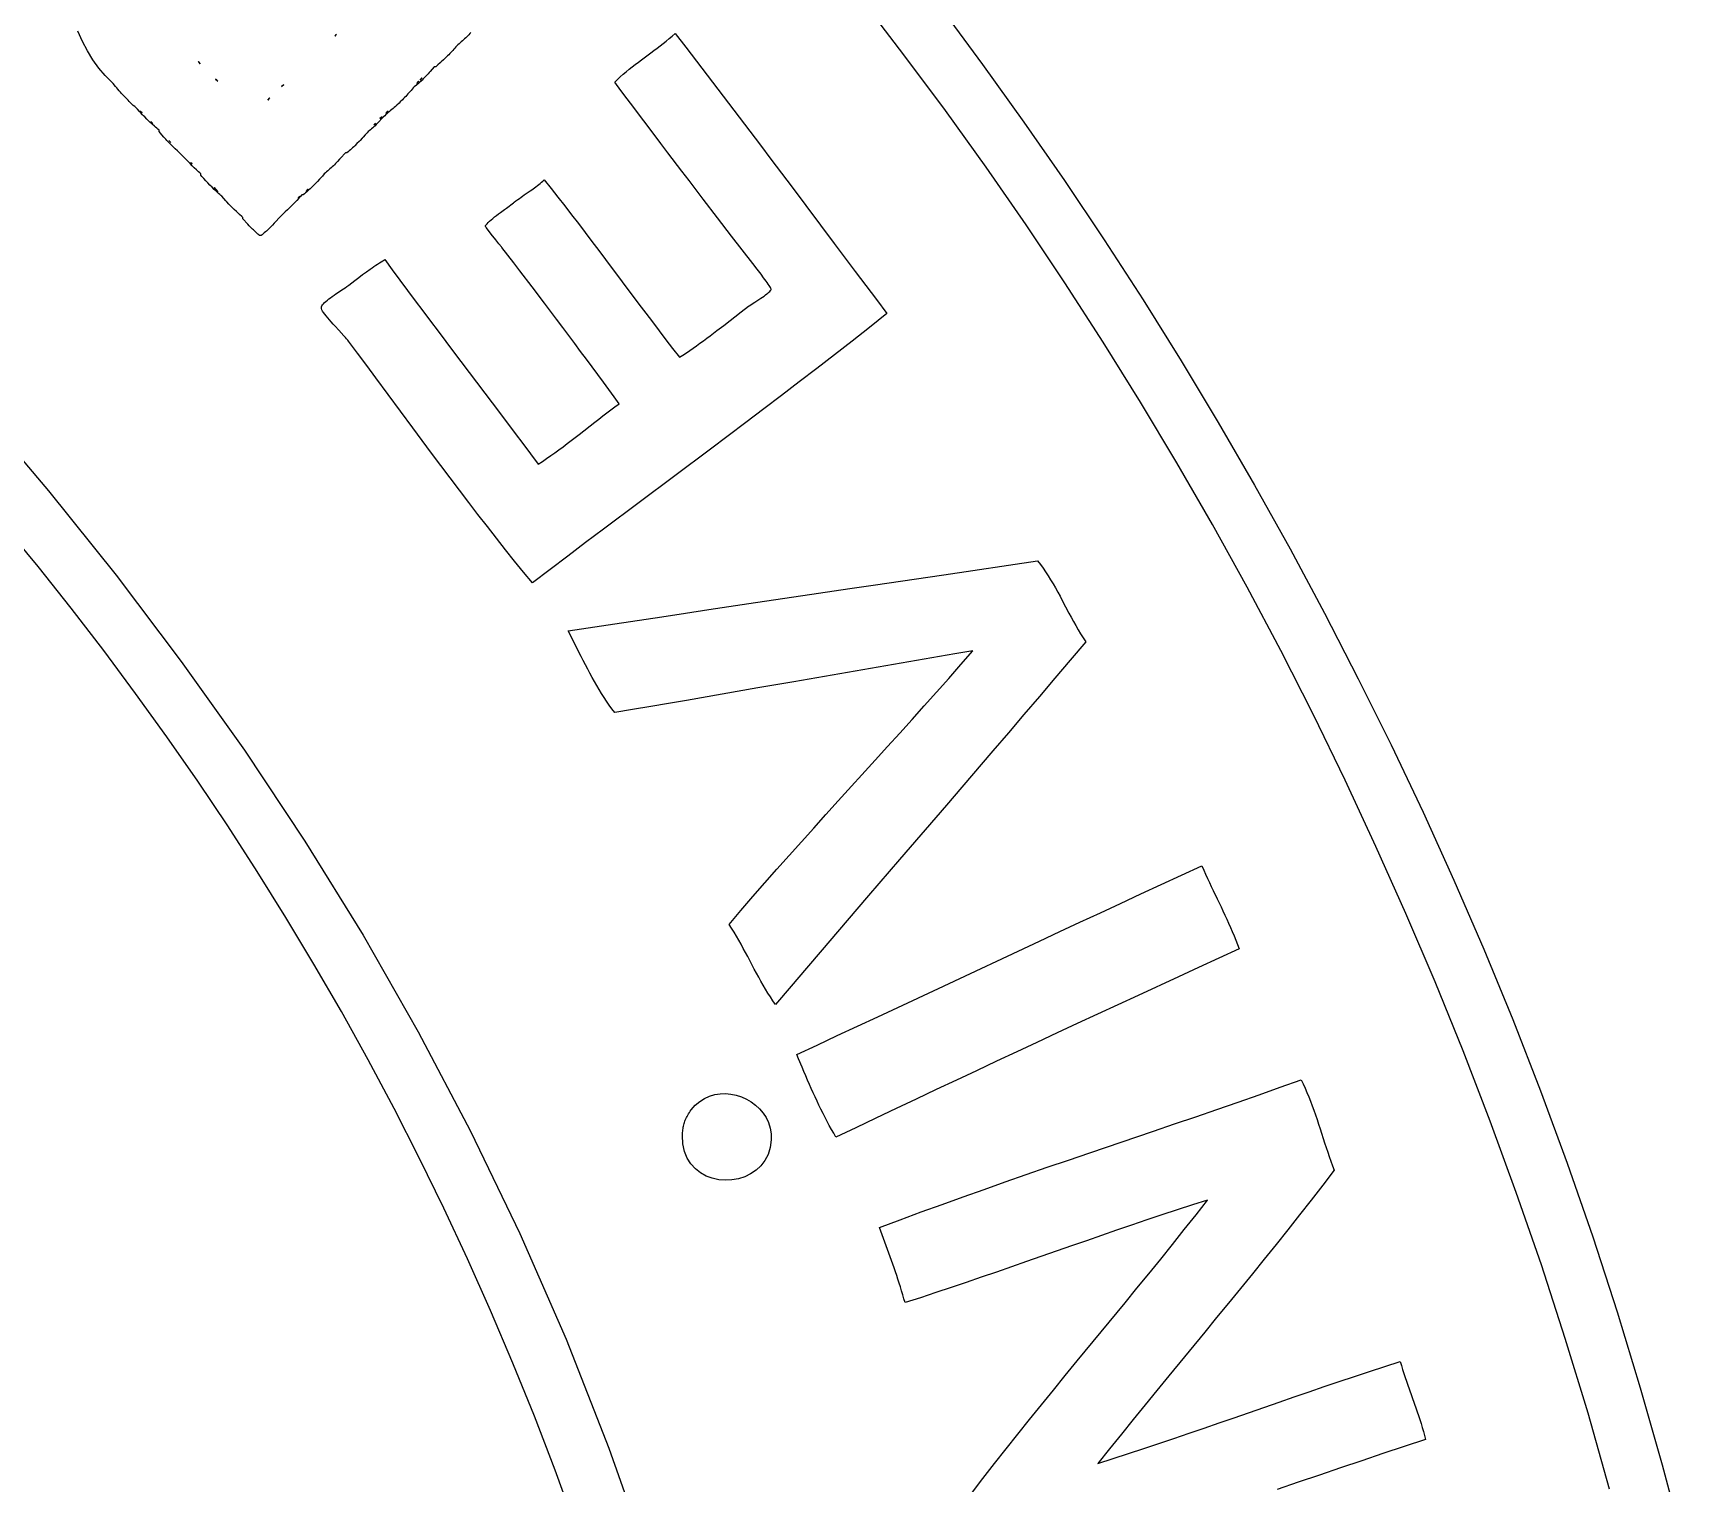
# Model space of a CAD drawing. Header units: metres. Extents: x -185 to 1201, y -340 to 309.
# Drawn here: x 897.29 to 907.18, y 73.87 to 82.57 of the extents above; entities that cross this region are included whole.
import ezdxf

# ---------------------------------------------------------------- set-up
doc = ezdxf.new("R2010")
doc.units = ezdxf.units.M

msp = doc.modelspace()

# ---------------------------------------------------------------- linework, layer by layer
for p, q in [((902.507, 82.4361), (902.254, 82.7663)), ((902.725, 82.7182), (902.978, 82.3777)), ((897.583, 82.516), (897.556, 82.577)), ((897.613, 82.4583), (897.583, 82.516)), ((899.096, 82.5477), (899.105, 82.558)), ((899.1, 82.5529), (899.096, 82.5477)), ((899.105, 82.558), (899.1, 82.5529)), ((899.815, 82.4756), (899.809, 82.4688)), ((899.821, 82.4826), (899.815, 82.4756)), ((899.827, 82.4897), (899.821, 82.4826)), ((899.834, 82.4954), (899.827, 82.4897)), ((899.841, 82.5012), (899.834, 82.4954)), ((899.854, 82.513), (899.841, 82.5012)), ((899.861, 82.5189), (899.854, 82.513)), ((899.874, 82.531), (899.861, 82.5189)), ((899.881, 82.5371), (899.874, 82.531)), ((899.887, 82.5433), (899.881, 82.5371)), ((899.893, 82.5495), (899.887, 82.5433)), ((899.9, 82.5558), (899.893, 82.5495)), ((899.906, 82.5621), (899.9, 82.5558)), ((899.912, 82.5686), (899.906, 82.5621)), ((901.027, 82.4742), (901.045, 82.4884)), ((901.045, 82.4884), (901.064, 82.5028)), ((901.064, 82.5028), (901.082, 82.5174)), ((901.082, 82.5174), (901.1, 82.5324)), ((901.1, 82.5324), (901.118, 82.5477)), ((901.118, 82.5477), (901.135, 82.5634)), ((901.135, 82.5634), (901.2, 82.4803)), ((901.2, 82.4803), (901.264, 82.3971)), ((897.646, 82.4045), (897.613, 82.4583)), ((897.682, 82.3551), (897.646, 82.4045)), ((898.283, 82.3884), (898.276, 82.3951)), ((898.276, 82.3951), (898.289, 82.3817)), ((898.289, 82.3817), (898.283, 82.3884)), ((899.727, 82.3866), (899.714, 82.3748)), ((899.734, 82.3925), (899.727, 82.3866)), ((899.747, 82.4045), (899.734, 82.3925)), ((899.76, 82.4168), (899.747, 82.4045)), ((899.772, 82.4294), (899.76, 82.4168)), ((899.779, 82.4357), (899.772, 82.4294)), ((899.785, 82.4422), (899.779, 82.4357)), ((899.797, 82.4553), (899.785, 82.4422)), ((899.803, 82.462), (899.797, 82.4553)), ((899.809, 82.4688), (899.803, 82.462)), ((900.878, 82.3628), (900.896, 82.377)), ((900.896, 82.377), (900.915, 82.3909)), ((900.915, 82.3909), (900.933, 82.4048)), ((900.933, 82.4048), (900.99, 82.4463)), ((900.99, 82.4463), (901.008, 82.4602)), ((901.008, 82.4602), (901.027, 82.4742)), ((901.264, 82.3971), (901.328, 82.3136)), ((902.756, 82.1013), (902.507, 82.4361)), ((902.978, 82.3777), (903.226, 82.0324)), ((897.72, 82.3108), (897.682, 82.3551)), ((897.76, 82.272), (897.72, 82.3108)), ((898.388, 82.2833), (898.381, 82.2894)), ((898.381, 82.2894), (898.394, 82.2771)), ((898.394, 82.2771), (898.388, 82.2833)), ((899.588, 82.2642), (899.6, 82.2774)), ((899.6, 82.2774), (899.594, 82.2708)), ((899.613, 82.2781), (899.606, 82.2721)), ((899.607, 82.284), (899.619, 82.2968)), ((899.613, 82.2904), (899.607, 82.284)), ((899.619, 82.2968), (899.613, 82.2904)), ((899.619, 82.2842), (899.613, 82.2781)), ((899.625, 82.2904), (899.619, 82.2842)), ((899.632, 82.2966), (899.625, 82.2904)), ((899.638, 82.3029), (899.632, 82.2966)), ((899.644, 82.3093), (899.638, 82.3029)), ((899.65, 82.3157), (899.644, 82.3093)), ((899.656, 82.3223), (899.65, 82.3157)), ((899.662, 82.3289), (899.656, 82.3223)), ((899.668, 82.3355), (899.662, 82.3289)), ((899.68, 82.3492), (899.668, 82.3355)), ((899.691, 82.3632), (899.68, 82.3492)), ((899.701, 82.3632), (899.691, 82.3632)), ((899.714, 82.3748), (899.701, 82.3632)), ((900.774, 82.2722), (900.79, 82.2882)), ((900.79, 82.2882), (900.807, 82.3038)), ((900.807, 82.3038), (900.824, 82.319)), ((900.824, 82.319), (900.842, 82.3339)), ((900.842, 82.3339), (900.86, 82.3484)), ((900.86, 82.3484), (900.878, 82.3628)), ((901.328, 82.3136), (901.392, 82.23)), ((897.767, 82.2634), (897.76, 82.272)), ((897.782, 82.246), (897.767, 82.2634)), ((897.789, 82.2374), (897.782, 82.246)), ((897.796, 82.2288), (897.789, 82.2374)), ((897.803, 82.2203), (897.796, 82.2288)), ((897.811, 82.2119), (897.803, 82.2203)), ((897.818, 82.2035), (897.811, 82.2119)), ((897.826, 82.1952), (897.818, 82.2035)), ((897.841, 82.1789), (897.826, 82.1952)), ((897.849, 82.1709), (897.841, 82.1789)), ((898.695, 82.1644), (898.707, 82.1777)), ((898.707, 82.1777), (898.701, 82.1711)), ((898.777, 82.2457), (898.791, 82.2573)), ((898.784, 82.2515), (898.777, 82.2457)), ((898.791, 82.2573), (898.784, 82.2515)), ((899.514, 82.1796), (899.508, 82.1727)), ((899.521, 82.1865), (899.514, 82.1796)), ((899.534, 82.2005), (899.521, 82.1865)), ((899.54, 82.2076), (899.534, 82.2005)), ((899.553, 82.222), (899.54, 82.2076)), ((899.559, 82.2294), (899.553, 82.222)), ((899.565, 82.2368), (899.559, 82.2294)), ((899.572, 82.2426), (899.565, 82.2368)), ((899.586, 82.2542), (899.572, 82.2426)), ((899.599, 82.2661), (899.586, 82.2542)), ((899.594, 82.2708), (899.588, 82.2642)), ((899.606, 82.2721), (899.599, 82.2661)), ((900.811, 82.2222), (900.774, 82.2722)), ((900.849, 82.1711), (900.811, 82.2222)), ((901.392, 82.23), (901.456, 82.1462)), ((897.857, 82.163), (897.849, 82.1709)), ((897.864, 82.1551), (897.857, 82.163)), ((897.872, 82.1474), (897.864, 82.1551)), ((897.88, 82.1397), (897.872, 82.1474)), ((897.888, 82.1322), (897.88, 82.1397)), ((897.897, 82.1248), (897.888, 82.1322)), ((897.905, 82.1175), (897.897, 82.1248)), ((897.913, 82.1104), (897.905, 82.1175)), ((897.925, 82.0963), (897.913, 82.1104)), ((897.932, 82.0894), (897.925, 82.0963)), ((897.934, 82.0927), (897.927, 82.0987)), ((897.927, 82.0987), (897.941, 82.0867)), ((897.944, 82.076), (897.932, 82.0894)), ((897.941, 82.0867), (897.934, 82.0927)), ((898.701, 82.1711), (898.695, 82.1644)), ((899.401, 82.0852), (899.415, 82.0979)), ((899.408, 82.0916), (899.401, 82.0852)), ((899.409, 82.0832), (899.402, 82.0768)), ((899.415, 82.0979), (899.408, 82.0916)), ((899.416, 82.0894), (899.409, 82.0832)), ((899.423, 82.0955), (899.416, 82.0894)), ((899.43, 82.1013), (899.423, 82.0955)), ((899.438, 82.1076), (899.43, 82.1013)), ((899.445, 82.1138), (899.438, 82.1076)), ((899.452, 82.1202), (899.445, 82.1138)), ((899.46, 82.1265), (899.452, 82.1202)), ((899.467, 82.1329), (899.46, 82.1265)), ((899.481, 82.146), (899.467, 82.1329)), ((899.488, 82.1526), (899.481, 82.146)), ((899.501, 82.166), (899.488, 82.1526)), ((899.508, 82.1727), (899.501, 82.166)), ((900.888, 82.1191), (900.849, 82.1711)), ((900.927, 82.0663), (900.888, 82.1191)), ((901.456, 82.1462), (901.52, 82.0623)), ((903, 81.7617), (902.756, 82.1013)), ((897.95, 82.0694), (897.944, 82.076)), ((897.957, 82.0629), (897.95, 82.0694)), ((897.969, 82.05), (897.957, 82.0629)), ((897.976, 82.0437), (897.969, 82.05)), ((897.988, 82.0313), (897.976, 82.0437)), ((898.001, 82.0192), (897.988, 82.0313)), ((898, 82.0301), (897.994, 82.0365)), ((897.994, 82.0365), (898.006, 82.0236)), ((898.006, 82.0236), (898, 82.0301)), ((898.015, 82.0072), (898.001, 82.0192)), ((898.022, 82.0014), (898.015, 82.0072)), ((898.029, 81.9955), (898.022, 82.0014)), ((898.035, 81.9897), (898.029, 81.9955)), ((898.043, 81.9839), (898.035, 81.9897)), ((898.043, 81.9749), (898.043, 81.9839)), ((899.302, 81.9803), (899.295, 81.9749)), ((899.309, 81.986), (899.302, 81.9803)), ((899.316, 81.9919), (899.309, 81.986)), ((899.323, 81.9979), (899.316, 81.9919)), ((899.33, 82.0042), (899.323, 81.9979)), ((899.33, 82.0151), (899.339, 82.0255)), ((899.333, 82.0186), (899.33, 82.0151)), ((899.337, 82.0105), (899.33, 82.0042)), ((899.339, 82.0255), (899.333, 82.0186)), ((899.343, 82.017), (899.337, 82.0105)), ((899.356, 82.0303), (899.343, 82.017)), ((899.382, 82.0571), (899.356, 82.0303)), ((899.366, 82.0527), (899.38, 82.0659)), ((899.373, 82.0593), (899.366, 82.0527)), ((899.38, 82.0659), (899.373, 82.0593)), ((899.388, 82.0638), (899.382, 82.0571)), ((899.395, 82.0704), (899.388, 82.0638)), ((899.402, 82.0768), (899.395, 82.0704)), ((900.968, 82.0128), (900.927, 82.0663)), ((901.05, 81.9039), (900.968, 82.0128)), ((901.52, 82.0623), (901.583, 81.9783)), ((903.226, 82.0324), (903.469, 81.6822)), ((898.06, 81.9552), (898.043, 81.9749)), ((898.072, 81.9421), (898.06, 81.9552)), ((898.084, 81.9291), (898.072, 81.9421)), ((898.09, 81.9226), (898.084, 81.9291)), ((898.102, 81.9097), (898.09, 81.9226)), ((898.107, 81.9153), (898.101, 81.9216)), ((898.101, 81.9216), (898.114, 81.909)), ((898.114, 81.897), (898.102, 81.9097)), ((898.114, 81.909), (898.107, 81.9153)), ((898.121, 81.8907), (898.114, 81.897)), ((898.133, 81.8783), (898.121, 81.8907)), ((899.209, 81.8844), (899.202, 81.8783)), ((899.216, 81.8907), (899.209, 81.8844)), ((899.228, 81.9033), (899.216, 81.8907)), ((899.241, 81.9161), (899.228, 81.9033)), ((899.247, 81.9226), (899.241, 81.9161)), ((899.259, 81.9356), (899.247, 81.9226)), ((899.265, 81.9421), (899.259, 81.9356)), ((899.277, 81.9552), (899.265, 81.9421)), ((899.289, 81.9683), (899.277, 81.9552)), ((899.295, 81.9749), (899.289, 81.9683)), ((901.092, 81.8487), (901.05, 81.9039)), ((901.583, 81.9783), (901.647, 81.8943)), ((901.647, 81.8943), (901.71, 81.8101)), ((898.14, 81.8721), (898.133, 81.8783)), ((898.153, 81.8601), (898.14, 81.8721)), ((898.159, 81.8542), (898.153, 81.8601)), ((898.166, 81.8484), (898.159, 81.8542)), ((898.203, 81.8091), (898.166, 81.8484)), ((898.216, 81.7961), (898.203, 81.8091)), ((898.228, 81.7832), (898.216, 81.7961)), ((898.241, 81.7705), (898.228, 81.7832)), ((898.233, 81.7878), (898.23, 81.7908)), ((898.23, 81.7908), (898.24, 81.7813)), ((898.24, 81.7813), (898.233, 81.7878)), ((899.1, 81.7832), (899.093, 81.7769)), ((899.112, 81.7961), (899.1, 81.7832)), ((899.124, 81.8091), (899.112, 81.7961)), ((899.136, 81.8222), (899.124, 81.8091)), ((899.154, 81.8419), (899.136, 81.8222)), ((899.159, 81.8484), (899.154, 81.8419)), ((899.168, 81.8484), (899.159, 81.8484)), ((899.175, 81.8542), (899.168, 81.8484)), ((899.182, 81.8601), (899.175, 81.8542)), ((899.189, 81.8661), (899.182, 81.8601)), ((899.196, 81.8721), (899.189, 81.8661)), ((899.202, 81.8783), (899.196, 81.8721)), ((901.176, 81.7375), (901.092, 81.8487)), ((901.71, 81.8101), (901.773, 81.7259)), ((898.253, 81.758), (898.241, 81.7705)), ((898.266, 81.7457), (898.253, 81.758)), ((898.273, 81.7397), (898.266, 81.7457)), ((898.279, 81.7337), (898.273, 81.7397)), ((898.286, 81.7278), (898.279, 81.7337)), ((898.292, 81.722), (898.286, 81.7278)), ((898.292, 81.7137), (898.292, 81.722)), ((898.298, 81.7071), (898.292, 81.7137)), ((898.31, 81.6938), (898.298, 81.7071)), ((898.322, 81.6805), (898.31, 81.6938)), ((899.004, 81.6893), (898.992, 81.6762)), ((899.01, 81.6958), (899.004, 81.6893)), ((899.022, 81.7089), (899.01, 81.6958)), ((899.033, 81.722), (899.022, 81.7089)), ((899.04, 81.7278), (899.033, 81.722)), ((899.047, 81.7337), (899.04, 81.7278)), ((899.054, 81.7397), (899.047, 81.7337)), ((899.061, 81.7457), (899.054, 81.7397)), ((899.067, 81.7518), (899.061, 81.7457)), ((899.074, 81.758), (899.067, 81.7518)), ((899.08, 81.7642), (899.074, 81.758)), ((899.087, 81.7705), (899.08, 81.7642)), ((899.093, 81.7769), (899.087, 81.7705)), ((900.342, 81.6789), (900.35, 81.6866)), ((900.35, 81.6866), (900.392, 81.6346)), ((901.219, 81.6817), (901.176, 81.7375)), ((901.773, 81.7259), (901.836, 81.6416)), ((903.239, 81.4173), (903, 81.7617)), ((898.334, 81.6674), (898.322, 81.6805)), ((898.347, 81.6544), (898.334, 81.6674)), ((898.36, 81.6416), (898.347, 81.6544)), ((898.373, 81.629), (898.36, 81.6416)), ((898.377, 81.6345), (898.373, 81.6393)), ((898.373, 81.6393), (898.383, 81.6279)), ((898.386, 81.6167), (898.373, 81.629)), ((898.383, 81.6279), (898.377, 81.6345)), ((898.389, 81.6214), (898.383, 81.6279)), ((898.383, 81.6279), (898.395, 81.6147)), ((898.392, 81.6106), (898.386, 81.6167)), ((898.395, 81.6147), (898.389, 81.6214)), ((898.399, 81.6047), (898.392, 81.6106)), ((898.406, 81.5988), (898.399, 81.6047)), ((898.412, 81.593), (898.406, 81.5988)), ((898.419, 81.5873), (898.412, 81.593)), ((898.43, 81.574), (898.419, 81.5873)), ((898.877, 81.5784), (898.891, 81.5899)), ((898.892, 81.5891), (898.881, 81.5761)), ((898.891, 81.5899), (898.884, 81.5842)), ((898.898, 81.5956), (898.892, 81.5891)), ((898.907, 81.5956), (898.898, 81.5956)), ((898.914, 81.6014), (898.907, 81.5956)), ((898.921, 81.6073), (898.914, 81.6014)), ((898.927, 81.6132), (898.921, 81.6073)), ((898.924, 81.6165), (898.936, 81.6301)), ((898.93, 81.6233), (898.924, 81.6165)), ((898.934, 81.6193), (898.927, 81.6132)), ((898.936, 81.6301), (898.93, 81.6233)), ((898.941, 81.6254), (898.934, 81.6193)), ((898.948, 81.6316), (898.941, 81.6254)), ((898.961, 81.6441), (898.948, 81.6316)), ((898.973, 81.6568), (898.961, 81.6441)), ((898.98, 81.6633), (898.973, 81.6568)), ((898.992, 81.6762), (898.98, 81.6633)), ((900.212, 81.5823), (900.221, 81.5891)), ((900.221, 81.5891), (900.231, 81.5956)), ((900.231, 81.5956), (900.267, 81.6204)), ((900.267, 81.6204), (900.276, 81.6265)), ((900.276, 81.6265), (900.285, 81.6325)), ((900.285, 81.6325), (900.293, 81.6386)), ((900.293, 81.6386), (900.301, 81.6448)), ((900.301, 81.6448), (900.31, 81.6512)), ((900.31, 81.6512), (900.318, 81.6578)), ((900.318, 81.6578), (900.326, 81.6645)), ((900.326, 81.6645), (900.334, 81.6716)), ((900.334, 81.6716), (900.342, 81.6789)), ((900.392, 81.6346), (900.433, 81.5822)), ((901.304, 81.57), (901.219, 81.6817)), ((901.836, 81.6416), (902.089, 81.3045)), ((903.469, 81.6822), (903.707, 81.327)), ((898.442, 81.5607), (898.43, 81.574)), ((898.449, 81.5541), (898.442, 81.5607)), ((898.461, 81.541), (898.449, 81.5541)), ((898.473, 81.528), (898.461, 81.541)), ((898.486, 81.5152), (898.473, 81.528)), ((898.493, 81.5088), (898.486, 81.5152)), ((898.506, 81.4964), (898.493, 81.5088)), ((898.512, 81.4902), (898.506, 81.4964)), ((898.519, 81.4842), (898.512, 81.4902)), ((898.799, 81.494), (898.786, 81.4816)), ((898.812, 81.5065), (898.799, 81.494)), ((898.825, 81.519), (898.812, 81.5065)), ((898.838, 81.5315), (898.825, 81.519)), ((898.851, 81.5441), (898.838, 81.5315)), ((898.857, 81.5505), (898.851, 81.5441)), ((898.869, 81.5632), (898.857, 81.5505)), ((898.881, 81.5761), (898.869, 81.5632)), ((898.884, 81.5842), (898.877, 81.5784)), ((900.076, 81.4819), (900.089, 81.4911)), ((900.089, 81.4911), (900.112, 81.509)), ((900.112, 81.509), (900.124, 81.5173)), ((900.124, 81.5173), (900.166, 81.5486)), ((900.166, 81.5486), (900.171, 81.5519)), ((900.171, 81.5519), (900.181, 81.5601)), ((900.181, 81.5601), (900.192, 81.5678)), ((900.192, 81.5678), (900.202, 81.5752)), ((900.202, 81.5752), (900.212, 81.5823)), ((900.433, 81.5822), (900.474, 81.5295)), ((900.474, 81.5295), (900.515, 81.4766)), ((901.39, 81.459), (901.304, 81.57)), ((898.525, 81.4782), (898.519, 81.4842)), ((898.539, 81.4666), (898.525, 81.4782)), ((898.545, 81.4609), (898.539, 81.4666)), ((898.545, 81.4518), (898.545, 81.4609)), ((898.574, 81.4207), (898.545, 81.4518)), ((898.583, 81.4106), (898.574, 81.4207)), ((898.593, 81.4007), (898.583, 81.4106)), ((898.603, 81.3908), (898.593, 81.4007)), ((898.608, 81.3858), (898.603, 81.3908)), ((898.698, 81.3908), (898.692, 81.385)), ((898.71, 81.4025), (898.698, 81.3908)), ((898.716, 81.4085), (898.71, 81.4025)), ((898.722, 81.4144), (898.716, 81.4085)), ((898.733, 81.4265), (898.722, 81.4144)), ((898.745, 81.4386), (898.733, 81.4265)), ((898.761, 81.4569), (898.745, 81.4386)), ((898.772, 81.4691), (898.761, 81.4569)), ((898.786, 81.4816), (898.772, 81.4691)), ((899.998, 81.4074), (899.999, 81.4116)), ((899.998, 81.4064), (899.998, 81.4074)), ((900, 81.404), (899.998, 81.4064)), ((899.999, 81.4116), (900.003, 81.4168)), ((900.003, 81.4004), (900, 81.404)), ((900.003, 81.4168), (900.008, 81.423)), ((900.01, 81.3901), (900.003, 81.4004)), ((900.008, 81.423), (900.014, 81.43)), ((900.033, 81.3608), (900.01, 81.3901)), ((900.014, 81.43), (900.022, 81.4376)), ((900.022, 81.4376), (900.032, 81.4458)), ((900.032, 81.4458), (900.042, 81.4545)), ((900.042, 81.4545), (900.053, 81.4635)), ((900.053, 81.4635), (900.065, 81.4727)), ((900.065, 81.4727), (900.076, 81.4819)), ((900.515, 81.4766), (900.556, 81.4235)), ((900.556, 81.4235), (900.597, 81.3703)), ((901.474, 81.3495), (901.39, 81.459)), ((903.472, 81.068), (903.239, 81.4173)), ((898.618, 81.376), (898.608, 81.3858)), ((898.629, 81.3663), (898.618, 81.376)), ((898.634, 81.3615), (898.629, 81.3663)), ((898.64, 81.3566), (898.634, 81.3615)), ((898.645, 81.3517), (898.64, 81.3566)), ((898.654, 81.3517), (898.645, 81.3517)), ((898.66, 81.3571), (898.654, 81.3517)), ((898.667, 81.3625), (898.66, 81.3571)), ((898.673, 81.368), (898.667, 81.3625)), ((898.68, 81.3736), (898.673, 81.368)), ((898.686, 81.3793), (898.68, 81.3736)), ((898.692, 81.385), (898.686, 81.3793)), ((900.06, 81.3268), (900.033, 81.3608)), ((900.079, 81.3032), (900.06, 81.3268)), ((900.094, 81.2852), (900.079, 81.3032)), ((900.597, 81.3703), (900.637, 81.3168)), ((900.637, 81.3168), (900.678, 81.2633)), ((901.602, 81.1838), (901.474, 81.3495)), ((902.089, 81.3045), (902.215, 81.1362)), ((903.707, 81.327), (903.94, 80.9668)), ((899.363, 81.1882), (899.374, 81.1951)), ((899.374, 81.1951), (899.384, 81.2017)), ((899.384, 81.2017), (899.395, 81.208)), ((899.395, 81.208), (899.44, 81.1463)), ((900.097, 81.281), (900.094, 81.2852)), ((900.169, 81.188), (900.097, 81.281)), ((900.678, 81.2633), (900.718, 81.2097)), ((900.718, 81.2097), (900.918, 80.9412)), ((899.216, 81.0827), (899.239, 81.1005)), ((899.239, 81.1005), (899.262, 81.1179)), ((899.262, 81.1179), (899.285, 81.1347)), ((899.285, 81.1347), (899.307, 81.1509)), ((899.307, 81.1509), (899.319, 81.1588)), ((899.319, 81.1588), (899.33, 81.1664)), ((899.33, 81.1664), (899.341, 81.1739)), ((899.341, 81.1739), (899.352, 81.1812)), ((899.352, 81.1812), (899.363, 81.1882)), ((899.44, 81.1463), (899.486, 81.0847)), ((900.205, 81.1407), (900.169, 81.188)), ((900.278, 81.0448), (900.205, 81.1407)), ((901.628, 81.1505), (901.602, 81.1838)), ((901.651, 81.1202), (901.628, 81.1505)), ((901.666, 81.0995), (901.651, 81.1202)), ((901.674, 81.0894), (901.666, 81.0995)), ((902.215, 81.1362), (902.278, 81.0521)), ((899.081, 80.9875), (899.091, 80.9949)), ((899.091, 80.9949), (899.102, 81.0022)), ((899.102, 81.0022), (899.112, 81.0093)), ((899.112, 81.0093), (899.132, 81.0224)), ((899.132, 81.0224), (899.163, 81.0427)), ((899.163, 81.0427), (899.168, 81.0462)), ((899.168, 81.0462), (899.18, 81.0554)), ((899.18, 81.0554), (899.216, 81.0827)), ((899.486, 81.0847), (899.532, 81.0233)), ((899.532, 81.0233), (899.577, 80.9619)), ((900.352, 80.9479), (900.278, 81.0448)), ((901.669, 80.99), (901.677, 80.9961)), ((901.681, 81.0796), (901.674, 81.0894)), ((901.677, 80.9961), (901.685, 81.002)), ((901.688, 81.0703), (901.681, 81.0796)), ((901.685, 81.002), (901.692, 81.0076)), ((901.694, 81.0615), (901.688, 81.0703)), ((901.692, 81.0076), (901.698, 81.0129)), ((901.699, 81.0535), (901.694, 81.0615)), ((901.698, 81.0129), (901.703, 81.0177)), ((901.703, 81.0464), (901.699, 81.0535)), ((901.707, 81.0402), (901.703, 81.0464)), ((901.703, 81.0177), (901.707, 81.0221)), ((901.71, 81.0351), (901.707, 81.0402)), ((901.707, 81.0221), (901.71, 81.0258)), ((901.711, 81.0313), (901.71, 81.0351)), ((901.71, 81.0258), (901.711, 81.0289)), ((901.711, 81.0289), (901.711, 81.0313)), ((902.278, 81.0521), (902.342, 80.9682)), ((903.701, 80.7138), (903.472, 81.068)), ((899.016, 80.9197), (899.017, 80.9249)), ((899.016, 80.9146), (899.016, 80.9197)), ((899.019, 80.908), (899.016, 80.9146)), ((899.017, 80.9249), (899.019, 80.9306)), ((899.019, 80.9306), (899.023, 80.9368)), ((899.023, 80.9001), (899.019, 80.908)), ((899.023, 80.9368), (899.029, 80.9434)), ((899.029, 80.8911), (899.023, 80.9001)), ((899.029, 80.9434), (899.035, 80.9503)), ((899.035, 80.9503), (899.043, 80.9575)), ((899.043, 80.9575), (899.052, 80.9649)), ((899.052, 80.9649), (899.061, 80.9724)), ((899.061, 80.9724), (899.071, 80.9799)), ((899.071, 80.9799), (899.081, 80.9875)), ((899.577, 80.9619), (899.623, 80.9007)), ((899.623, 80.9007), (899.669, 80.8394)), ((900.389, 80.8993), (900.352, 80.9479)), ((900.425, 80.8507), (900.389, 80.8993)), ((900.918, 80.9412), (900.959, 80.8877)), ((901.427, 80.8139), (901.532, 80.8954)), ((901.532, 80.8954), (901.576, 80.9288)), ((901.576, 80.9288), (901.58, 80.9313)), ((901.58, 80.9313), (901.614, 80.9533)), ((901.614, 80.9533), (901.632, 80.965)), ((901.632, 80.965), (901.65, 80.9774)), ((901.65, 80.9774), (901.66, 80.9837)), ((901.66, 80.9837), (901.669, 80.99)), ((902.342, 80.9682), (902.405, 80.8844)), ((903.94, 80.9668), (904.168, 80.6016)), ((899.036, 80.8811), (899.029, 80.8911)), ((899.044, 80.8703), (899.036, 80.8811)), ((899.054, 80.8588), (899.044, 80.8703)), ((899.064, 80.8468), (899.054, 80.8588)), ((899.074, 80.8344), (899.064, 80.8468)), ((899.086, 80.8219), (899.074, 80.8344)), ((899.097, 80.8093), (899.086, 80.8219)), ((899.119, 80.7846), (899.097, 80.8093)), ((899.669, 80.8394), (899.715, 80.7783)), ((900.462, 80.8022), (900.425, 80.8507)), ((900.498, 80.754), (900.462, 80.8022)), ((900.959, 80.8877), (900.999, 80.8343)), ((900.999, 80.8343), (901.039, 80.7811)), ((901.386, 80.7824), (901.427, 80.8139)), ((902.301, 80.8017), (902.196, 80.7195)), ((902.405, 80.8844), (902.301, 80.8017)), ((899.15, 80.7511), (899.119, 80.7846)), ((899.159, 80.7415), (899.15, 80.7511)), ((899.166, 80.733), (899.159, 80.7415)), ((899.173, 80.7256), (899.166, 80.733)), ((899.177, 80.7195), (899.173, 80.7256)), ((899.232, 80.6469), (899.177, 80.7195)), ((899.715, 80.7783), (899.807, 80.6561)), ((900.534, 80.706), (900.498, 80.754)), ((900.569, 80.6583), (900.534, 80.706)), ((901.039, 80.7811), (901.08, 80.728)), ((901.08, 80.728), (901.12, 80.6751)), ((901.264, 80.692), (901.284, 80.7066)), ((901.284, 80.7066), (901.305, 80.7214)), ((901.305, 80.7214), (901.325, 80.7364)), ((901.325, 80.7364), (901.345, 80.7515)), ((901.345, 80.7515), (901.366, 80.7669)), ((901.366, 80.7669), (901.386, 80.7824)), ((902.196, 80.7195), (902.09, 80.6376)), ((903.925, 80.3545), (903.701, 80.7138)), ((899.287, 80.5735), (899.232, 80.6469)), ((899.807, 80.6561), (900.038, 80.3506)), ((900.604, 80.6112), (900.569, 80.6583)), ((900.639, 80.5646), (900.604, 80.6112)), ((901.12, 80.6751), (901.161, 80.6225)), ((901.161, 80.6225), (901.182, 80.6359)), ((901.182, 80.6359), (901.203, 80.6496)), ((901.203, 80.6496), (901.223, 80.6635)), ((901.223, 80.6635), (901.244, 80.6777)), ((901.244, 80.6777), (901.264, 80.692)), ((902.09, 80.6376), (901.985, 80.556)), ((904.168, 80.6016), (904.391, 80.2311)), ((899.342, 80.4994), (899.287, 80.5735)), ((899.564, 80.1995), (899.342, 80.4994)), ((900.673, 80.5187), (900.639, 80.5646)), ((900.706, 80.4735), (900.673, 80.5187)), ((901.985, 80.556), (901.879, 80.4748)), ((900.738, 80.4291), (900.706, 80.4735)), ((900.77, 80.3857), (900.738, 80.4291)), ((901.879, 80.4748), (901.773, 80.3938)), ((896.963, 80.3133), (897.38, 79.8216)), ((900.038, 80.3506), (900.131, 80.2281)), ((900.727, 80.2896), (900.751, 80.3076)), ((900.751, 80.3076), (900.775, 80.3256)), ((900.8, 80.3433), (900.77, 80.3857)), ((900.775, 80.3256), (900.8, 80.3433)), ((901.667, 80.313), (901.56, 80.2325)), ((901.773, 80.3938), (901.667, 80.313)), ((904.143, 79.9901), (903.925, 80.3545)), ((900.131, 80.2281), (900.177, 80.1667)), ((900.56, 80.1604), (900.655, 80.2345)), ((900.655, 80.2345), (900.679, 80.2529)), ((900.679, 80.2529), (900.703, 80.2713)), ((900.703, 80.2713), (900.727, 80.2896)), ((901.56, 80.2325), (901.454, 80.1522)), ((904.391, 80.2311), (904.608, 79.8555)), ((899.62, 80.1242), (899.564, 80.1995)), ((899.676, 80.0491), (899.62, 80.1242)), ((900.177, 80.1667), (900.223, 80.1053)), ((900.223, 80.1053), (900.269, 80.0437)), ((900.464, 80.087), (900.488, 80.1052)), ((900.488, 80.1052), (900.512, 80.1235)), ((900.512, 80.1235), (900.536, 80.1419)), ((900.536, 80.1419), (900.56, 80.1604)), ((901.454, 80.1522), (901.347, 80.0719)), ((899.732, 79.9743), (899.676, 80.0491)), ((900.269, 80.0437), (900.315, 79.982)), ((900.34, 79.9989), (900.365, 80.016)), ((900.365, 80.016), (900.39, 80.0334)), ((900.39, 80.0334), (900.415, 80.0511)), ((900.415, 80.0511), (900.439, 80.0689)), ((900.439, 80.0689), (900.464, 80.087)), ((901.347, 80.0719), (901.133, 79.9118)), ((899.788, 79.8999), (899.732, 79.9743)), ((900.315, 79.982), (900.34, 79.9989)), ((901.133, 79.9118), (900.92, 79.7519)), ((904.356, 79.6205), (904.143, 79.9901)), ((897.38, 79.8216), (897.785, 79.3174)), ((899.843, 79.8261), (899.788, 79.8999)), ((899.899, 79.7529), (899.843, 79.8261)), ((904.608, 79.8555), (904.821, 79.4746)), ((899.954, 79.6806), (899.899, 79.7529)), ((900.92, 79.7519), (900.706, 79.5919)), ((897.317, 79.3691), (897.115, 79.6155)), ((900.01, 79.6091), (899.954, 79.6806)), ((900.064, 79.5388), (900.01, 79.6091)), ((904.563, 79.2456), (904.356, 79.6205)), ((900.119, 79.4697), (900.064, 79.5388)), ((900.599, 79.5119), (900.493, 79.4317)), ((900.706, 79.5919), (900.599, 79.5119)), ((900.173, 79.4019), (900.119, 79.4697)), ((900.493, 79.4317), (900.386, 79.3513)), ((904.821, 79.4746), (905.028, 79.0884)), ((897.515, 79.1192), (897.317, 79.3691)), ((897.785, 79.3174), (898.176, 78.8)), ((900.227, 79.3356), (900.173, 79.4019)), ((900.28, 79.2708), (900.227, 79.3356)), ((900.386, 79.3513), (900.28, 79.2708)), ((902.322, 79.2574), (902.745, 79.3198)), ((902.745, 79.3198), (903.308, 79.4025)), ((903.308, 79.4025), (903.325, 79.3811)), ((903.325, 79.3811), (903.341, 79.3589)), ((903.341, 79.3589), (903.356, 79.3363)), ((903.356, 79.3363), (903.372, 79.313)), ((903.372, 79.313), (903.386, 79.2893)), ((901.9, 79.1948), (902.182, 79.2366)), ((902.182, 79.2366), (902.322, 79.2574)), ((903.386, 79.2893), (903.401, 79.2652)), ((903.401, 79.2652), (903.415, 79.2407)), ((903.415, 79.2407), (903.429, 79.216)), ((903.429, 79.216), (903.443, 79.191)), ((904.765, 78.8654), (904.563, 79.2456)), ((897.711, 78.8656), (897.515, 79.1192)), ((901.337, 79.1106), (901.618, 79.1528)), ((901.618, 79.1528), (901.9, 79.1948)), ((903.443, 79.191), (903.456, 79.1658)), ((903.456, 79.1658), (903.496, 79.0899)), ((900.494, 78.9826), (900.775, 79.0256)), ((900.775, 79.0256), (901.056, 79.0682)), ((901.056, 79.0682), (901.197, 79.0895)), ((901.197, 79.0895), (901.337, 79.1106)), ((903.496, 79.0899), (903.51, 79.0646)), ((903.51, 79.0646), (903.523, 79.0395)), ((903.523, 79.0395), (903.537, 79.0146)), ((903.537, 79.0146), (903.551, 78.9899)), ((905.028, 79.0884), (905.23, 78.6968)), ((900.508, 78.9573), (900.494, 78.9826)), ((900.521, 78.932), (900.508, 78.9573)), ((900.572, 78.8304), (900.521, 78.932)), ((903.596, 78.9179), (903.504, 78.8086)), ((903.551, 78.9899), (903.566, 78.9655)), ((903.566, 78.9655), (903.581, 78.9415)), ((903.581, 78.9415), (903.596, 78.9179)), ((897.902, 78.6084), (897.711, 78.8656)), ((900.585, 78.805), (900.572, 78.8304)), ((902.812, 78.8459), (902.49, 78.7901)), ((902.919, 78.8644), (902.812, 78.8459)), ((902.847, 78.7813), (902.919, 78.8644)), ((904.961, 78.4797), (904.765, 78.8654)), ((898.176, 78.8), (898.554, 78.2685)), ((900.599, 78.7798), (900.585, 78.805)), ((900.612, 78.7546), (900.599, 78.7798)), ((900.625, 78.7296), (900.612, 78.7546)), ((900.639, 78.7048), (900.625, 78.7296)), ((902.49, 78.7901), (901.847, 78.6781)), ((902.775, 78.6986), (902.847, 78.7813)), ((903.504, 78.8086), (903.411, 78.6994)), ((900.652, 78.6802), (900.639, 78.7048)), ((900.666, 78.6558), (900.652, 78.6802)), ((900.681, 78.6317), (900.666, 78.6558)), ((900.695, 78.6078), (900.681, 78.6317)), ((901.632, 78.641), (901.418, 78.6039)), ((901.847, 78.6781), (901.632, 78.641)), ((902.702, 78.6163), (902.775, 78.6986)), ((903.411, 78.6994), (903.319, 78.5904)), ((905.23, 78.6968), (905.427, 78.2999)), ((898.09, 78.3475), (897.902, 78.6084)), ((900.71, 78.5843), (900.695, 78.6078)), ((900.725, 78.5612), (900.71, 78.5843)), ((900.741, 78.5384), (900.725, 78.5612)), ((900.757, 78.5161), (900.741, 78.5384)), ((900.989, 78.5304), (900.881, 78.5123)), ((901.096, 78.5487), (900.989, 78.5304)), ((901.203, 78.567), (901.096, 78.5487)), ((901.418, 78.6039), (901.203, 78.567)), ((902.556, 78.4524), (902.629, 78.5342)), ((902.629, 78.5342), (902.702, 78.6163)), ((903.319, 78.5904), (903.226, 78.4816)), ((900.774, 78.4941), (900.757, 78.5161)), ((900.881, 78.5123), (900.774, 78.4941)), ((902.482, 78.3708), (902.556, 78.4524)), ((903.226, 78.4816), (903.133, 78.3728)), ((905.151, 78.0886), (904.961, 78.4797)), ((898.274, 78.0829), (898.09, 78.3475)), ((902.409, 78.2894), (902.482, 78.3708)), ((903.133, 78.3728), (903.04, 78.2642)), ((898.554, 78.2685), (898.917, 77.7221)), ((902.335, 78.2081), (902.409, 78.2894)), ((903.04, 78.2642), (902.854, 78.0472)), ((905.427, 78.2999), (905.618, 77.8973)), ((902.113, 77.9644), (902.335, 78.2081)), ((898.454, 77.8144), (898.274, 78.0829)), ((902.854, 78.0472), (902.761, 77.9387)), ((905.336, 77.6919), (905.151, 78.0886)), ((902.039, 77.8831), (902.113, 77.9644)), ((902.761, 77.9387), (902.481, 77.6136)), ((901.966, 77.8016), (902.039, 77.8831)), ((905.618, 77.8973), (905.803, 77.4894)), ((898.63, 77.5421), (898.454, 77.8144)), ((901.892, 77.72), (901.966, 77.8016)), ((898.917, 77.7221), (899.265, 77.1601)), ((901.746, 77.5562), (901.819, 77.6382)), ((901.819, 77.6382), (901.892, 77.72)), ((905.515, 77.2894), (905.336, 77.6919)), ((898.803, 77.266), (898.63, 77.5421)), ((901.674, 77.4738), (901.746, 77.5562)), ((902.481, 77.6136), (902.295, 77.3969)), ((904.171, 77.5187), (904.293, 77.5745)), ((904.293, 77.5745), (904.304, 77.5494)), ((904.304, 77.5494), (904.315, 77.5245)), ((901.602, 77.3911), (901.674, 77.4738)), ((903.927, 77.4067), (904.049, 77.4628)), ((904.049, 77.4628), (904.171, 77.5187)), ((904.315, 77.5245), (904.326, 77.4998)), ((904.326, 77.4998), (904.338, 77.4753)), ((904.338, 77.4753), (904.349, 77.4508)), ((904.349, 77.4508), (904.361, 77.4265)), ((905.803, 77.4894), (905.983, 77.0751)), ((901.53, 77.308), (901.602, 77.3911)), ((902.295, 77.3969), (902.109, 77.1799)), ((903.684, 77.2941), (903.805, 77.3504)), ((903.805, 77.3504), (903.927, 77.4067)), ((904.361, 77.4265), (904.384, 77.3779)), ((904.384, 77.3779), (904.408, 77.3292)), ((898.971, 76.9859), (898.803, 77.266)), ((901.459, 77.2245), (901.53, 77.308)), ((903.441, 77.181), (903.562, 77.2376)), ((903.562, 77.2376), (903.684, 77.2941)), ((904.408, 77.3292), (904.419, 77.3048)), ((904.419, 77.3048), (904.431, 77.2803)), ((904.431, 77.2803), (904.442, 77.2558)), ((904.442, 77.2558), (904.453, 77.231)), ((905.69, 76.881), (905.515, 77.2894)), ((899.265, 77.1601), (899.596, 76.5815)), ((901.474, 77.2014), (901.459, 77.2245)), ((901.489, 77.1779), (901.474, 77.2014)), ((901.503, 77.154), (901.489, 77.1779)), ((901.517, 77.1299), (901.503, 77.154)), ((902.109, 77.1799), (902.016, 77.0714)), ((903.32, 77.1243), (903.441, 77.181)), ((904.453, 77.231), (904.464, 77.2061)), ((904.464, 77.2061), (904.475, 77.1809)), ((904.475, 77.1809), (904.485, 77.1556)), ((904.485, 77.1556), (904.496, 77.1299)), ((901.531, 77.1055), (901.517, 77.1299)), ((901.544, 77.0809), (901.531, 77.1055)), ((901.558, 77.0562), (901.544, 77.0809)), ((901.571, 77.0314), (901.558, 77.0562)), ((902.016, 77.0714), (901.923, 76.9627)), ((902.714, 76.8406), (903.32, 77.1243)), ((904.516, 77.0778), (904.394, 77.0221)), ((904.496, 77.1299), (904.506, 77.104)), ((904.506, 77.104), (904.516, 77.0778)), ((905.983, 77.0751), (906.156, 76.6543)), ((899.135, 76.7018), (898.971, 76.9859)), ((901.61, 76.957), (901.571, 77.0314)), ((901.623, 76.9323), (901.61, 76.957)), ((901.923, 76.9627), (901.83, 76.854)), ((904.273, 76.9663), (904.152, 76.9104)), ((904.394, 77.0221), (904.273, 76.9663)), ((901.637, 76.9078), (901.623, 76.9323)), ((901.65, 76.8835), (901.637, 76.9078)), ((901.664, 76.8595), (901.65, 76.8835)), ((901.678, 76.8358), (901.664, 76.8595)), ((901.83, 76.854), (901.738, 76.7451)), ((902.471, 76.7273), (902.714, 76.8406)), ((904.152, 76.9104), (903.91, 76.7985)), ((905.858, 76.4666), (905.69, 76.881)), ((901.692, 76.8124), (901.678, 76.8358)), ((901.707, 76.7895), (901.692, 76.8124)), ((901.722, 76.7671), (901.707, 76.7895)), ((901.738, 76.7451), (901.722, 76.7671)), ((903.788, 76.7424), (903.667, 76.6862)), ((903.91, 76.7985), (903.788, 76.7424)), ((899.295, 76.4136), (899.135, 76.7018)), ((902.229, 76.6143), (902.35, 76.6707)), ((902.35, 76.6707), (902.471, 76.7273)), ((903.667, 76.6862), (903.546, 76.63)), ((906.156, 76.6543), (906.322, 76.2269)), ((899.596, 76.5815), (899.91, 75.9856)), ((901.986, 76.5016), (902.107, 76.5579)), ((902.107, 76.5579), (902.229, 76.6143)), ((903.425, 76.5737), (903.304, 76.5173)), ((903.546, 76.63), (903.425, 76.5737)), ((901.864, 76.4456), (901.986, 76.5016)), ((901.875, 76.4196), (901.864, 76.4456)), ((903.183, 76.4608), (903.062, 76.4042)), ((903.304, 76.5173), (903.183, 76.4608)), ((906.021, 76.0457), (905.858, 76.4666)), ((899.451, 76.1214), (899.295, 76.4136)), ((901.896, 76.3678), (901.875, 76.4196)), ((901.907, 76.3421), (901.896, 76.3678)), ((902.942, 76.3476), (902.821, 76.2909)), ((903.062, 76.4042), (902.942, 76.3476)), ((901.918, 76.3165), (901.907, 76.3421)), ((901.929, 76.2911), (901.918, 76.3165)), ((901.94, 76.2657), (901.929, 76.2911)), ((901.951, 76.2405), (901.94, 76.2657)), ((902.821, 76.2909), (902.7, 76.2341)), ((904.635, 76.2036), (904.761, 76.248)), ((904.761, 76.248), (904.887, 76.2928)), ((904.887, 76.2928), (904.899, 76.2682)), ((904.899, 76.2682), (904.911, 76.2431)), ((901.256, 76.1405), (901.283, 76.1632)), ((901.283, 76.1632), (901.311, 76.1813)), ((901.311, 76.1813), (901.342, 76.1949)), ((901.342, 76.1949), (901.373, 76.2041)), ((901.373, 76.2041), (901.405, 76.2092)), ((901.405, 76.2092), (901.438, 76.2103)), ((901.438, 76.2103), (901.47, 76.2075)), ((901.47, 76.2075), (901.502, 76.201)), ((901.502, 76.201), (901.533, 76.191)), ((901.533, 76.191), (901.563, 76.1777)), ((901.563, 76.1777), (901.592, 76.1612)), ((901.592, 76.1612), (901.618, 76.1416)), ((901.963, 76.2154), (901.951, 76.2405)), ((901.974, 76.1904), (901.963, 76.2154)), ((901.986, 76.1656), (901.974, 76.1904)), ((901.997, 76.141), (901.986, 76.1656)), ((902.58, 76.1772), (902.46, 76.1202)), ((902.7, 76.2341), (902.58, 76.1772)), ((904.383, 76.1157), (904.509, 76.1595)), ((904.509, 76.1595), (904.635, 76.2036)), ((904.911, 76.2431), (904.922, 76.2174)), ((904.922, 76.2174), (904.933, 76.1913)), ((904.933, 76.1913), (904.944, 76.1648)), ((904.944, 76.1648), (904.954, 76.1379)), ((906.322, 76.2269), (906.482, 75.7926)), ((899.602, 75.825), (899.451, 76.1214)), ((901.194, 76.0448), (901.196, 76.052)), ((901.196, 76.052), (901.2, 76.0592)), ((901.2, 76.0592), (901.203, 76.0665)), ((901.203, 76.0665), (901.207, 76.0738)), ((901.207, 76.0738), (901.211, 76.0813)), ((901.211, 76.0813), (901.216, 76.0889)), ((901.216, 76.0889), (901.221, 76.0967)), ((901.221, 76.0967), (901.226, 76.1047)), ((901.226, 76.1047), (901.232, 76.1129)), ((901.232, 76.1129), (901.256, 76.1405)), ((901.618, 76.1416), (901.642, 76.1192)), ((901.642, 76.1192), (901.663, 76.0941)), ((901.663, 76.0941), (901.681, 76.0665)), ((901.681, 76.0665), (901.695, 76.0364)), ((902.009, 76.1164), (901.997, 76.141)), ((902.022, 76.092), (902.009, 76.1164)), ((902.034, 76.0678), (902.022, 76.092)), ((902.046, 76.0437), (902.034, 76.0678)), ((902.339, 76.0632), (902.219, 76.0061)), ((902.46, 76.1202), (902.339, 76.0632)), ((904.129, 76.0287), (904.256, 76.0721)), ((904.256, 76.0721), (904.383, 76.1157)), ((904.954, 76.1379), (904.964, 76.1106)), ((904.964, 76.1106), (904.973, 76.0831)), ((904.973, 76.0831), (904.983, 76.0555)), ((904.983, 76.0555), (904.992, 76.0276)), ((899.91, 75.9856), (900.205, 75.3716)), ((901.179, 75.9602), (901.18, 75.9688)), ((901.182, 75.9092), (901.179, 75.9602)), ((901.18, 75.9772), (901.181, 75.9854)), ((901.18, 75.9688), (901.18, 75.9772)), ((901.181, 75.9854), (901.182, 75.9933)), ((901.182, 75.9933), (901.183, 76.001)), ((901.183, 76.001), (901.184, 76.0085)), ((901.184, 76.0085), (901.186, 76.016)), ((901.186, 76.016), (901.187, 76.0233)), ((901.187, 76.0233), (901.189, 76.0305)), ((901.189, 76.0305), (901.191, 76.0377)), ((901.191, 76.0377), (901.194, 76.0448)), ((901.695, 76.0364), (901.705, 76.0042)), ((901.705, 76.0042), (901.711, 75.97)), ((901.711, 75.97), (901.711, 75.9338)), ((902.059, 76.0197), (902.046, 76.0437)), ((902.072, 75.9959), (902.059, 76.0197)), ((902.086, 75.9723), (902.072, 75.9959)), ((902.099, 75.9489), (902.086, 75.9723)), ((902.219, 76.0061), (902.099, 75.9489)), ((903.62, 75.8557), (904.002, 75.9854)), ((904.002, 75.9854), (904.129, 76.0287)), ((904.992, 76.0276), (905.001, 75.9996)), ((905.001, 75.9996), (905.028, 75.9157)), ((906.177, 75.6184), (906.021, 76.0457)), ((901.192, 75.8636), (901.182, 75.9092)), ((901.208, 75.8235), (901.192, 75.8636)), ((901.705, 75.8877), (901.693, 75.8463)), ((901.711, 75.9338), (901.705, 75.8877)), ((903.493, 75.8123), (903.62, 75.8557)), ((905.028, 75.9157), (905.037, 75.8878)), ((905.037, 75.8878), (905.047, 75.86)), ((905.047, 75.86), (905.056, 75.8325)), ((899.749, 75.5244), (899.602, 75.825)), ((901.23, 75.7888), (901.208, 75.8235)), ((901.257, 75.7594), (901.23, 75.7888)), ((901.287, 75.7353), (901.257, 75.7594)), ((901.621, 75.751), (901.588, 75.7291)), ((901.649, 75.7779), (901.621, 75.751)), ((901.674, 75.8097), (901.649, 75.7779)), ((901.693, 75.8463), (901.674, 75.8097)), ((903.24, 75.7249), (903.366, 75.7687)), ((903.366, 75.7687), (903.493, 75.8123)), ((905.086, 75.7517), (905.017, 75.6619)), ((905.056, 75.8325), (905.066, 75.8053)), ((905.066, 75.8053), (905.076, 75.7783)), ((905.076, 75.7783), (905.086, 75.7517)), ((906.482, 75.7926), (906.635, 75.3515)), ((901.322, 75.7165), (901.287, 75.7353)), ((901.358, 75.7029), (901.322, 75.7165)), ((901.397, 75.6945), (901.358, 75.7029)), ((901.436, 75.6913), (901.397, 75.6945)), ((901.476, 75.6932), (901.436, 75.6913)), ((901.515, 75.7001), (901.476, 75.6932)), ((901.553, 75.7121), (901.515, 75.7001)), ((901.588, 75.7291), (901.553, 75.7121)), ((902.987, 75.6365), (903.113, 75.6809)), ((903.113, 75.6809), (903.24, 75.7249)), ((905.017, 75.6619), (904.948, 75.5726)), ((902.735, 75.5466), (902.861, 75.5918)), ((902.861, 75.5918), (902.987, 75.6365)), ((904.327, 75.5726), (904.236, 75.5432)), ((904.258, 75.4836), (904.327, 75.5726)), ((904.948, 75.5726), (904.878, 75.4836)), ((906.327, 75.1844), (906.177, 75.6184)), ((899.892, 75.2196), (899.749, 75.5244)), ((902.361, 75.4078), (902.485, 75.4546)), ((902.485, 75.4546), (902.61, 75.5009)), ((902.61, 75.5009), (902.735, 75.5466)), ((904.053, 75.4834), (903.962, 75.453)), ((904.144, 75.5135), (904.053, 75.4834)), ((904.236, 75.5432), (904.144, 75.5135)), ((904.187, 75.3951), (904.258, 75.4836)), ((904.878, 75.4836), (904.808, 75.395)), ((900.205, 75.3716), (900.482, 74.7387)), ((902.409, 75.2769), (902.361, 75.4078)), ((903.691, 75.3603), (903.601, 75.329)), ((903.781, 75.3914), (903.691, 75.3603)), ((903.871, 75.4223), (903.781, 75.3914)), ((903.962, 75.453), (903.871, 75.4223)), ((904.117, 75.3069), (904.187, 75.3951)), ((904.808, 75.395), (904.737, 75.3066)), ((902.425, 75.2327), (902.409, 75.2769)), ((903.511, 75.2977), (903.241, 75.2034)), ((903.601, 75.329), (903.511, 75.2977)), ((904.046, 75.2189), (904.117, 75.3069)), ((904.737, 75.3066), (904.666, 75.2185)), ((906.635, 75.3515), (906.782, 74.9032)), ((900.029, 74.91), (899.892, 75.2196)), ((902.433, 75.2104), (902.425, 75.2327)), ((902.441, 75.1881), (902.433, 75.2104)), ((902.449, 75.1657), (902.441, 75.1881)), ((902.456, 75.1431), (902.449, 75.1657)), ((903.151, 75.172), (903.061, 75.1408)), ((903.241, 75.2034), (903.151, 75.172)), ((903.975, 75.1313), (904.046, 75.2189)), ((904.666, 75.2185), (904.595, 75.1307)), ((906.47, 74.7436), (906.327, 75.1844)), ((902.464, 75.1205), (902.456, 75.1431)), ((902.471, 75.0977), (902.464, 75.1205)), ((902.479, 75.0747), (902.471, 75.0977)), ((902.486, 75.0516), (902.479, 75.0747)), ((902.879, 75.0787), (902.789, 75.048)), ((902.97, 75.1097), (902.879, 75.0787)), ((903.061, 75.1408), (902.97, 75.1097)), ((903.903, 75.0439), (903.975, 75.1313)), ((904.595, 75.1307), (904.524, 75.043)), ((902.493, 75.0284), (902.486, 75.0516)), ((902.5, 75.005), (902.493, 75.0284)), ((902.507, 74.9814), (902.5, 75.005)), ((902.514, 74.9577), (902.507, 74.9814)), ((902.606, 74.9875), (902.514, 74.9577)), ((902.697, 75.0176), (902.606, 74.9875)), ((902.789, 75.048), (902.697, 75.0176)), ((903.832, 74.9566), (903.903, 75.0439)), ((904.524, 75.043), (904.453, 74.9555)), ((900.162, 74.5958), (900.029, 74.91)), ((903.689, 74.7823), (903.832, 74.9566)), ((904.381, 74.8682), (904.31, 74.7809)), ((904.453, 74.9555), (904.381, 74.8682)), ((906.782, 74.9032), (906.92, 74.4478)), ((903.545, 74.6081), (903.689, 74.7823)), ((904.31, 74.7809), (904.095, 74.5192)), ((900.482, 74.7387), (900.739, 74.0861)), ((906.607, 74.2958), (906.47, 74.7436)), ((900.292, 74.277), (900.162, 74.5958)), ((903.474, 74.5209), (903.545, 74.6081)), ((905.298, 74.5459), (905.389, 74.5755)), ((905.389, 74.5755), (905.48, 74.6048)), ((905.48, 74.6048), (905.488, 74.5807)), ((905.488, 74.5807), (905.495, 74.557)), ((903.403, 74.4336), (903.474, 74.5209)), ((904.095, 74.5192), (904.023, 74.4319)), ((905.026, 74.455), (905.116, 74.4856)), ((905.116, 74.4856), (905.207, 74.5159)), ((905.207, 74.5159), (905.298, 74.5459)), ((905.495, 74.557), (905.503, 74.5334)), ((905.503, 74.5334), (905.51, 74.5101)), ((905.51, 74.5101), (905.518, 74.487)), ((905.518, 74.487), (905.526, 74.4639)), ((903.331, 74.3461), (903.403, 74.4336)), ((904.023, 74.4319), (903.952, 74.3446)), ((904.756, 74.362), (904.845, 74.3931)), ((904.845, 74.3931), (904.936, 74.4241)), ((904.936, 74.4241), (905.026, 74.455)), ((905.526, 74.4639), (905.534, 74.441)), ((905.534, 74.441), (905.567, 74.3496)), ((906.92, 74.4478), (907.052, 73.985)), ((900.416, 73.9533), (900.292, 74.277)), ((903.26, 74.2583), (903.331, 74.3461)), ((903.952, 74.3446), (903.881, 74.2571)), ((904.396, 74.2369), (904.486, 74.2682)), ((904.486, 74.2682), (904.756, 74.362)), ((905.567, 74.3496), (905.575, 74.3267)), ((905.575, 74.3267), (905.583, 74.3037)), ((905.583, 74.3037), (905.591, 74.2806)), ((905.591, 74.2806), (905.598, 74.2573)), ((906.736, 73.8408), (906.607, 74.2958)), ((903.119, 74.082), (903.19, 74.1703)), ((903.19, 74.1703), (903.26, 74.2583)), ((903.81, 74.1695), (903.739, 74.0817)), ((903.881, 74.2571), (903.81, 74.1695)), ((904.125, 74.1438), (904.216, 74.1747)), ((904.216, 74.1747), (904.306, 74.2057)), ((904.306, 74.2057), (904.396, 74.2369)), ((905.598, 74.2573), (905.606, 74.2338)), ((905.606, 74.2338), (905.613, 74.2101)), ((905.613, 74.2101), (905.62, 74.1862)), ((905.62, 74.1862), (905.627, 74.1619)), ((900.739, 74.0861), (900.975, 73.4129)), ((903.05, 73.9933), (903.119, 74.082)), ((903.739, 74.0817), (903.669, 73.9937)), ((903.853, 74.0527), (903.944, 74.0828)), ((903.944, 74.0828), (904.035, 74.1132)), ((904.035, 74.1132), (904.125, 74.1438)), ((905.505, 74.0954), (905.378, 74.053)), ((905.633, 74.1374), (905.505, 74.0954)), ((905.627, 74.1619), (905.633, 74.1374)), ((902.98, 73.9041), (903.05, 73.9933)), ((903.669, 73.9937), (903.761, 74.023)), ((903.761, 74.023), (903.853, 74.0527)), ((905.251, 74.0105), (905.124, 73.9677)), ((905.378, 74.053), (905.251, 74.0105)), ((907.052, 73.985), (907.176, 73.5146)), ((900.537, 73.6247), (900.416, 73.9533)), ((902.911, 73.8145), (902.98, 73.9041)), ((904.87, 73.8815), (904.744, 73.8381)), ((904.997, 73.9247), (904.87, 73.8815)), ((905.124, 73.9677), (904.997, 73.9247))]:
    msp.add_line(p, q)

doc.saveas('drawing.dxf')
